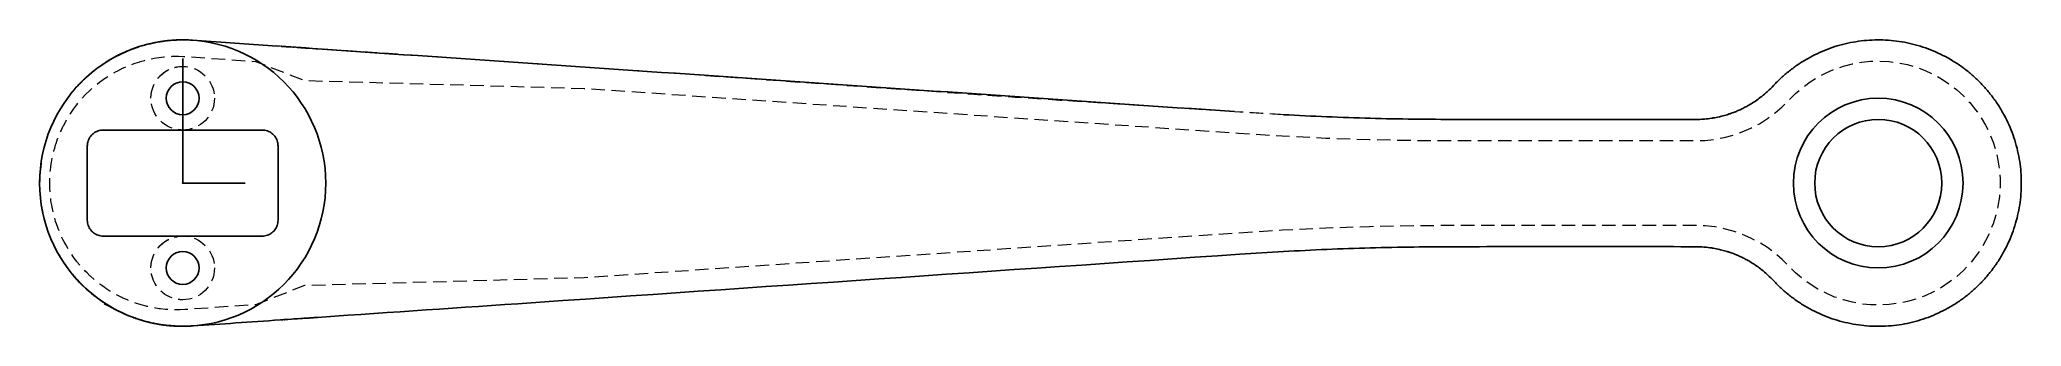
# Model space of a CAD drawing. Header units: millimetres. Extents: x -14 to 174, y -14 to 14.
import ezdxf

# ---------------------------------------------------------------- set-up
doc = ezdxf.new("R2010")
doc.units = ezdxf.units.MM
doc.header["$PDSIZE"] = -1
doc.linetypes.add('HIDDEN', pattern=[1.905, 1.27, -0.635])

msp = doc.modelspace()

# ---------------------------------------------------------------- linework, layer by layer
at = {"color": 7, "linetype": 'Continuous', "lineweight": 25}
for p, q in [((-2.6, 13.24), (-2.7, 13.23)), ((-1.58, 13.41), (-1.66, 13.4)), ((-0.56, 13.49), (-0.59, 13.49)), ((0.92, 13.47), (0.55, 13.49)), ((-7.38, 11.3), (-7.45, 11.25)), ((-7.29, 11.36), (-7.3, 11.36)), ((-6.49, 11.84), (-6.54, 11.81)), ((-3.45, 13.05), (-3.54, 13.03)), ((8.72, 12.93), (9.2, 12.9)), ((11.14, 12.77), (9.26, 12.9)), ((12.55, 12.67), (11.62, 12.74)), ((-8.89, 10.16), (-8.95, 10.11)), ((-8.22, 10.71), (-8.29, 10.65)), ((-9.75, 9.34), (-9.8, 9.28)), ((99.77, -6.7), (103.86, -6.45)), ((-9.81, -9.28), (-9.75, -9.34)), ((-5.81, -12.18), (-5.53, -12.32)), ((-5.79, -12.2), (-5.56, -12.3)), ((-4.61, -12.69), (-4.59, -12.7)), ((9.22, -12.9), (11.8, -12.72)), ((-2.65, -13.24), (-2.59, -13.25)), ((0.27, -13.5), (0.48, -13.49))]:
    msp.add_line(p, q, dxfattribs=at)
at = {"color": 7, "linetype": 'HIDDEN', "lineweight": 18}
for p, q in [((-1.51, 13.41), (-1.52, 13.41)), ((-6.42, 11.88), (-6.45, 11.86)), ((-5.5, 12.33), (-5.51, 12.32)), ((-4.56, 12.71), (-4.57, 12.7)), ((-3.54, 13.03), (-3.6, 13.01)), ((-8.95, 10.11), (-9.01, 10.05)), ((-10.38, 8.63), (-10.39, 8.61)), ((-11.77, -6.6), (-11.6, -6.9)), ((-9.73, -9.36), (-10.15, -8.9)), ((-7.39, -11.29), (-7.29, -11.36)), ((-6.45, -11.86), (-6.42, -11.88)), ((-5.53, -12.32), (-5.79, -12.2)), ((-4.56, -12.71), (-4.55, -12.71)), ((-3.57, -13.02), (-3.57, -13.02)), ((-2.57, -13.25), (-2.53, -13.26)), ((-0.51, -13.49), (-0.47, -13.49))]:
    msp.add_line(p, q, dxfattribs=at)
at = {"color": 7, "linetype": 'Continuous'}
for q in [(0, 11.76), (5.88, 0)]:
    msp.add_line((0, 0), q, dxfattribs=at)
at = {"color": 7, "linetype": 'HIDDEN', "lineweight": 18, "flags": 128}
for points in [[(-2.51, 13.26), (-2.52, 13.26), (-2.56, 13.25)], [(-12.16, 3.03), (-12.08, 3.3), (-11.99, 3.62), (-11.95, 3.73), (-11.8, 4.16), (-11.79, 4.2), (-11.63, 4.58), (-11.56, 4.76), (-11.45, 5), (-11.3, 5.32), (-11.25, 5.41), (-11.04, 5.81), (-11.01, 5.86), (-10.81, 6.21), (-10.7, 6.38), (-10.57, 6.59), (-10.36, 6.89), (-10.31, 6.97), (-10.03, 7.33), (-9.99, 7.39), (-9.75, 7.69), (-9.6, 7.86), (-9.44, 8.04), (-9.19, 8.31), (-9.13, 8.37), (-8.8, 8.69), (-8.75, 8.74), (-8.46, 9), (-8.29, 9.14), (-8.11, 9.3), (-7.81, 9.53), (-7.75, 9.58), (-7.37, 9.85), (-7.32, 9.88), (-6.99, 10.1), (-6.8, 10.21), (-6.59, 10.34), (-6.27, 10.52), (-6.19, 10.56), (-5.78, 10.77), (-5.73, 10.8), (-5.36, 10.97), (-5.17, 11.04), (-4.93, 11.14), (-4.59, 11.26), (-4.49, 11.3), (-4.05, 11.44), (-4.01, 11.46), (-3.61, 11.57), (-3.42, 11.61), (-3.16, 11.68), (-2.82, 11.74), (-2.7, 11.77), (-2.24, 11.84), (-2.22, 11.84), (-1.78, 11.9), (-1.61, 11.91), (-1.32, 11.93), (-1, 11.95), (-0.85, 11.95), (-0.39, 11.95), (-0.39, 11.95), (0.08, 11.94), (0.23, 11.93), (6.88, 11.47), (11.5, 9.67), (37.87, 8.93), (99.63, 4.71), (103.75, 4.45), (107.87, 4.25), (112, 4.11), (116.13, 4.03), (120.26, 4), (142.79, 4), (143.68, 4.03), (144.57, 4.13), (145.46, 4.3), (146.32, 4.53), (147.17, 4.83), (147.99, 5.19), (148.78, 5.6), (149.54, 6.08), (150.26, 6.61), (150.94, 7.2), (151.58, 7.83), (152.2, 8.45), (152.86, 9.01), (153.56, 9.53), (154.31, 9.99), (155.08, 10.39), (155.88, 10.74), (156.71, 11.02), (157.56, 11.24), (158.42, 11.39), (159.28, 11.48), (160.16, 11.5), (161.03, 11.45), (161.9, 11.34), (162.75, 11.17), (163.59, 10.93), (164.41, 10.62), (165.2, 10.26), (165.97, 9.83), (166.69, 9.35), (167.38, 8.82), (168.03, 8.23), (168.63, 7.6), (169.19, 6.92), (169.68, 6.2), (170.13, 5.45), (170.51, 4.67), (170.83, 3.85), (171.1, 3.02), (171.29, 2.17), (171.43, 1.31), (171.49, 0.44), (171.49, -0.44), (171.43, -1.31), (171.29, -2.17), (171.1, -3.02), (170.83, -3.85), (170.51, -4.67), (170.13, -5.45), (169.68, -6.2), (169.19, -6.92), (168.63, -7.6), (168.03, -8.23), (167.38, -8.82), (166.69, -9.35), (165.97, -9.83), (165.2, -10.26), (164.41, -10.62), (163.59, -10.93), (162.75, -11.17), (161.9, -11.34), (161.03, -11.45), (160.16, -11.5), (159.28, -11.48), (158.42, -11.39), (157.56, -11.24), (156.71, -11.02), (155.88, -10.74), (155.08, -10.39), (154.31, -9.99), (153.56, -9.53), (152.86, -9.01), (152.2, -8.45), (151.58, -7.83), (150.94, -7.2), (150.26, -6.61), (149.54, -6.08), (148.78, -5.6), (147.99, -5.19), (147.17, -4.83), (146.32, -4.53), (145.46, -4.3), (144.57, -4.13), (143.68, -4.03), (142.79, -4), (120.26, -4), (116.13, -4.03), (112, -4.11), (107.87, -4.25), (103.75, -4.45), (99.63, -4.71), (37.87, -8.93), (11.5, -9.67), (6.88, -11.47), (0.23, -11.93), (-0.24, -11.95), (-0.39, -11.95), (-0.7, -11.96), (-1, -11.95), (-1.17, -11.94), (-1.61, -11.91), (-1.63, -11.91), (-2.09, -11.86), (-2.22, -11.84), (-2.55, -11.79), (-2.82, -11.74), (-3.01, -11.71), (-3.42, -11.62), (-3.46, -11.61), (-3.91, -11.49), (-4.01, -11.45), (-4.35, -11.35), (-4.59, -11.26), (-4.79, -11.19), (-5.17, -11.05), (-5.22, -11.02), (-5.65, -10.84), (-5.73, -10.8), (-6.06, -10.63), (-6.27, -10.52), (-6.47, -10.41), (-6.8, -10.21), (-6.87, -10.18), (-7.25, -9.93), (-7.32, -9.88), (-7.63, -9.66), (-7.81, -9.52), (-8, -9.38), (-8.29, -9.14), (-8.36, -9.09), (-8.7, -8.79), (-8.75, -8.74), (-9.03, -8.47), (-9.19, -8.31), (-9.35, -8.14), (-9.6, -7.86), (-9.66, -7.79), (-9.95, -7.44), (-9.99, -7.39), (-10.23, -7.08), (-10.36, -6.89), (-10.49, -6.7), (-10.7, -6.39), (-10.74, -6.32), (-10.97, -5.93), (-11.01, -5.86), (-11.19, -5.53), (-11.3, -5.32), (-11.4, -5.12), (-11.56, -4.76), (-11.58, -4.7), (-11.75, -4.28), (-11.79, -4.2), (-11.91, -3.85), (-11.99, -3.62), (-12.05, -3.42), (-12.16, -3.03), (-12.17, -2.98), (-12.27, -2.54), (-12.3, -2.43), (-12.36, -2.09), (-12.4, -1.83), (-12.43, -1.65), (-12.48, -1.22), (-12.49, -1.19), (-12.52, -0.74), (-12.53, -0.61), (-12.54, -0.29), (-12.55, 0), (-12.55, 0.16), (-12.53, 0.61), (-12.53, 0.62), (-12.5, 1.07), (-12.48, 1.22), (-12.45, 1.52), (-12.4, 1.83), (-12.38, 1.97), (-12.3, 2.42), (-12.3, 2.43), (-12.2, 2.86), (-12.16, 3.03)], [(-9.68, 9.4), (-9.71, 9.38), (-9.72, 9.36)], [(-8.14, 10.77), (-8.16, 10.76), (-8.18, 10.74)], [(-9.72, -9.36), (-9.71, -9.38), (-9.68, -9.4)], [(-9.02, -10.04), (-8.98, -10.08), (-8.94, -10.12)], [(-8.18, -10.74), (-8.16, -10.76), (-8.14, -10.77)], [(-6.46, -11.86), (-6.46, -11.85), (-7.34, -11.33), (-7.4, -11.29), (-7.36, -11.31), (-7.38, -11.31), (-8.18, -10.74), (-8.18, -10.74), (-8.18, -10.74)], [(-5.56, -12.3), (-5.52, -12.32), (-5.5, -12.33)], [(-1.59, -13.4), (-1.55, -13.41), (-1.5, -13.41)], [(0.48, -13.49), (0.52, -13.49), (0.54, -13.49)]]:
    msp.add_lwpolyline(points, dxfattribs=at)
at = {"color": 7, "linetype": 'Continuous', "lineweight": 25, "flags": 128}
for points in [[(8.92, 12.92), (0.92, 13.47), (0.92, 13.47), (0.92, 13.47)], [(-8.99, -3.62), (-8.98, -3.75), (-8.95, -3.87), (-8.92, -3.99), (-8.87, -4.1), (-8.82, -4.21), (-8.76, -4.32), (-8.68, -4.42), (-8.6, -4.52), (-8.52, -4.6), (-8.42, -4.68), (-8.32, -4.76), (-8.21, -4.82), (-8.1, -4.87), (-7.99, -4.92), (-7.87, -4.95), (-7.75, -4.98), (-7.62, -4.99), (-7.5, -5), (7.5, -5), (7.62, -4.99), (7.75, -4.98), (7.87, -4.95), (7.99, -4.92), (8.1, -4.87), (8.21, -4.82), (8.32, -4.76), (8.42, -4.68), (8.52, -4.6), (8.6, -4.52), (8.68, -4.42), (8.76, -4.32), (8.82, -4.21), (8.87, -4.1), (8.92, -3.99), (8.95, -3.87), (8.98, -3.75), (8.99, -3.62), (9, -3.5), (9, 3.5), (8.99, 3.62), (8.98, 3.75), (8.95, 3.87), (8.92, 3.99), (8.87, 4.1), (8.82, 4.21), (8.76, 4.32), (8.68, 4.42), (8.6, 4.52), (8.52, 4.6), (8.42, 4.68), (8.32, 4.76), (8.21, 4.82), (8.1, 4.87), (7.99, 4.92), (7.87, 4.95), (7.75, 4.98), (7.62, 4.99), (7.5, 5), (-7.5, 5), (-7.62, 4.99), (-7.75, 4.98), (-7.87, 4.95), (-7.99, 4.92), (-8.1, 4.87), (-8.21, 4.82), (-8.32, 4.76), (-8.42, 4.68), (-8.52, 4.6), (-8.6, 4.52), (-8.68, 4.42), (-8.76, 4.32), (-8.82, 4.21), (-8.87, 4.1), (-8.92, 3.99), (-8.95, 3.87), (-8.98, 3.75), (-8.99, 3.62), (-9, 3.5), (-9, -3.5), (-8.99, -3.62)], [(-9.05, -10.02), (-9.02, -10.05), (-9.01, -10.06)], [(-1.6, -13.4), (-1.57, -13.41), (-1.56, -13.41)]]:
    msp.add_lwpolyline(points, dxfattribs=at)
at = {"color": 7, "linetype": 'Continuous', "lineweight": 25}
for centre, radius in [((0, 0), 13.5), ((0, 8), 1.55), ((160, 0), 8), ((160, 0), 6), ((0, -8), 1.55)]:
    msp.add_circle(centre, radius, dxfattribs=at)
at = {"color": 7, "linetype": 'HIDDEN', "lineweight": 18}
for centre in [(0, 8), (0, -8)]:
    msp.add_circle(centre, 3, dxfattribs=at)
at = {"color": 7, "linetype": 'Continuous', "lineweight": 25}
for points, knots in [([(-2.7, 13.23), (-2.72, 13.22), (-2.88, 13.19), (-3.13, 13.13), (-3.37, 13.07), (-3.45, 13.05)], [0, 0, 0, 0, 0.057654, 0.657034, 1, 1, 1, 1]), ([(-1.66, 13.4), (-1.71, 13.39), (-1.77, 13.38), (-1.98, 13.35), (-2.21, 13.32), (-2.44, 13.28), (-2.51, 13.26)], [0, 0, 0, 0, 0.181511, 0.207783, 0.724006, 1, 1, 1, 1]), ([(-0.59, 13.49), (-0.7, 13.48), (-0.89, 13.47), (-1.15, 13.45), (-1.35, 13.43), (-1.47, 13.42), (-1.51, 13.41)], [0, 0, 0, 0, 0.35781, 0.607075, 0.869061, 1, 1, 1, 1]), ([(-0.46, 13.49), (-0.18, 13.51), (0.09, 13.52), (-0.49, 13.49), (-0.5, 13.49)], [0, 0, 0, 0, 0.98426, 1, 1, 1, 1]), ([(0.46, 13.49), (0.38, 13.49), (0.23, 13.5), (-0.07, 13.5), (-0.3, 13.5), (-0.45, 13.49), (-0.46, 13.49)], [0, 0, 0, 0, 0.2458755, 0.5112003, 0.9829424, 1, 1, 1, 1]), ([(0.5, 13.49), (0.51, 13.49), (0.54, 13.49), (0.48, 13.49), (0.46, 13.49), (0.46, 13.49)], [0, 0, 0, 0, 0.204101, 0.907484, 1, 1, 1, 1]), ([(103.86, -6.45), (105.23, -6.38), (107.96, -6.24), (112.06, -6.1), (116.16, -6.02), (126.4, -5.97), (135.51, -5.98), (143.31, -6), (143.81, -6.06), (144.11, -6.08), (144.57, -6.17), (144.89, -6.21), (145.32, -6.34), (145.66, -6.41), (146.06, -6.56), (146.42, -6.67), (146.78, -6.84), (147.15, -6.99), (147.47, -7.18), (147.85, -7.37), (148.14, -7.56), (148.52, -7.8), (148.77, -8), (149.16, -8.28), (149.38, -8.49), (149.75, -8.81), (150.17, -9.26), (150.83, -9.93), (151.61, -10.59), (152.44, -11.2), (153.31, -11.74), (154.22, -12.21), (155.16, -12.62), (156.13, -12.95), (157.13, -13.2), (158.14, -13.38), (159.16, -13.49), (160.18, -13.51), (161.21, -13.46), (162.23, -13.33), (163.23, -13.12), (164.22, -12.84), (165.18, -12.48), (166.11, -12.05), (167.01, -11.55), (167.87, -10.99), (168.68, -10.36), (169.44, -9.67), (170.14, -8.93), (170.79, -8.13), (171.38, -7.29), (171.9, -6.4), (172.35, -5.48), (172.73, -4.53), (173.04, -3.55), (173.27, -2.55), (173.43, -1.54), (173.5, -0.51), (173.5, 0.51), (173.43, 1.54), (173.27, 2.55), (173.04, 3.55), (172.73, 4.53), (172.35, 5.48), (171.9, 6.4), (171.38, 7.29), (170.79, 8.13), (170.14, 8.93), (169.44, 9.67), (168.68, 10.36), (167.87, 10.99), (167.01, 11.55), (166.11, 12.05), (165.18, 12.48), (164.22, 12.84), (163.23, 13.12), (162.23, 13.33), (161.21, 13.46), (160.18, 13.51), (159.16, 13.49), (158.14, 13.38), (157.13, 13.2), (156.13, 12.95), (155.16, 12.62), (154.22, 12.21), (153.31, 11.74), (152.44, 11.2), (151.61, 10.59), (150.83, 9.93), (150.17, 9.26), (149.75, 8.81), (149.38, 8.49), (149.16, 8.28), (148.77, 8), (148.52, 7.8), (148.14, 7.56), (147.85, 7.37), (147.47, 7.18), (147.15, 6.99), (146.78, 6.84), (146.42, 6.67), (146.06, 6.56), (145.66, 6.41), (145.32, 6.34), (144.89, 6.21), (144.57, 6.17), (144.11, 6.08), (143.81, 6.06), (143.31, 6), (135.51, 5.98), (126.4, 5.97), (116.16, 6.02), (112.06, 6.1), (107.96, 6.24), (105.23, 6.38), (103.86, 6.45)], [0, 0, 0, 0, 0.025814, 0.051629, 0.077443, 0.103257, 0.245049, 0.24975, 0.25022, 0.254451, 0.255391, 0.259152, 0.260562, 0.263853, 0.265734, 0.268554, 0.270905, 0.273256, 0.276076, 0.277957, 0.281248, 0.282658, 0.286419, 0.287359, 0.29159, 0.29206, 0.296761, 0.303213, 0.309665, 0.316117, 0.322569, 0.329021, 0.335473, 0.341925, 0.348378, 0.35483, 0.361282, 0.367734, 0.374186, 0.380638, 0.38709, 0.393542, 0.399994, 0.406446, 0.412898, 0.41935, 0.425802, 0.432254, 0.438706, 0.445158, 0.45161, 0.458062, 0.464514, 0.470966, 0.477418, 0.48387, 0.490322, 0.496774, 0.503226, 0.509678, 0.51613, 0.522582, 0.529034, 0.535486, 0.541938, 0.54839, 0.554842, 0.561294, 0.567746, 0.574198, 0.58065, 0.587102, 0.593554, 0.600006, 0.606458, 0.61291, 0.619362, 0.625814, 0.632266, 0.638718, 0.64517, 0.651622, 0.658075, 0.664527, 0.670979, 0.677431, 0.683883, 0.690335, 0.696787, 0.703239, 0.70794, 0.70841, 0.712641, 0.713581, 0.717342, 0.718752, 0.722043, 0.723924, 0.726744, 0.729095, 0.731446, 0.734266, 0.736147, 0.739438, 0.740848, 0.744609, 0.745549, 0.74978, 0.75025, 0.754951, 0.896743, 0.922557, 0.948371, 0.974186, 1, 1, 1, 1]), ([(-7.45, 11.25), (-7.5, 11.23), (-7.55, 11.19), (-7.72, 11.07), (-7.91, 10.95), (-8.09, 10.81), (-8.14, 10.77)], [0, 0, 0, 0, 0.196173, 0.204296, 0.772824, 1, 1, 1, 1]), ([(-6.54, 11.81), (-6.61, 11.77), (-6.77, 11.68), (-6.98, 11.55), (-7.16, 11.45), (-7.25, 11.39), (-7.29, 11.36)], [0, 0, 0, 0, 0.274195, 0.628581, 0.842429, 1, 1, 1, 1]), ([(-5.81, 12.18), (-5.83, 12.17), (-6.01, 12.09), (-6.21, 11.99), (-6.39, 11.89), (-6.41, 11.88), (-6.42, 11.88)], [0, 0, 0, 0, 0.100278, 0.855465, 0.996435, 1, 1, 1, 1]), ([(-5.55, 12.31), (-5.6, 12.28), (-6.41, 11.91), (-6.11, 12.05), (-5.81, 12.18)], [0, 0, 0, 0, 0.059369, 1, 1, 1, 1]), ([(-4.57, 12.7), (-4.71, 12.65), (-4.91, 12.58), (-5.2, 12.46), (-5.37, 12.39), (-5.48, 12.34), (-5.5, 12.33)], [0, 0, 0, 0, 0.452399, 0.638865, 0.932692, 1, 1, 1, 1]), ([(-4.57, 12.7), (-4.57, 12.7), (-4.56, 12.71), (-4.57, 12.7), (-4.57, 12.7)], [0, 0, 0, 0, 0.412441, 1, 1, 1, 1]), ([(-3.65, 13), (-3.65, 13), (-3.72, 12.98), (-3.87, 12.93), (-4.16, 12.85), (-4.39, 12.76), (-4.55, 12.71), (-4.56, 12.71), (-4.56, 12.71)], [0, 0, 0, 0, 0.000267, 0.232363, 0.496563, 0.954814, 0.994442, 1, 1, 1, 1]), ([(-3.6, 13.01), (-3.59, 13.01), (-3.55, 13.02), (-3.61, 13.01), (-3.65, 13)], [0, 0, 0, 0, 0.201811, 1, 1, 1, 1]), ([(9.65, 12.87), (9.61, 12.87), (9.53, 12.88), (9.41, 12.89), (9.34, 12.89)], [0, 0, 0, 0, 0.426499, 1, 1, 1, 1]), ([(10.03, 12.84), (9.99, 12.85), (9.88, 12.86), (9.75, 12.86), (9.67, 12.87), (9.65, 12.87)], [0, 0, 0, 0, 0.3308014, 0.8475536, 1, 1, 1, 1]), ([(11.7, 12.73), (11.65, 12.73), (11.58, 12.74), (11.39, 12.75), (11.26, 12.76), (11.14, 12.77)], [0, 0, 0, 0, 0.289338, 0.356324, 1, 1, 1, 1]), ([(99.25, 6.74), (70.4, 8.71), (41.5, 10.69), (12.61, 12.67), (12.55, 12.67)], [0, 0, 0, 0, 0.997995, 1, 1, 1, 1]), ([(-9.08, 9.99), (-9.09, 9.98), (-9.14, 9.94), (-9.27, 9.81), (-9.46, 9.63), (-9.62, 9.47), (-9.68, 9.4)], [0, 0, 0, 0, 0.0702051, 0.2212552, 0.6549118, 1, 1, 1, 1]), ([(-9.01, 10.05), (-9, 10.06), (-8.95, 10.11), (-9.02, 10.04), (-9.08, 9.99)], [0, 0, 0, 0, 0.225041, 1, 1, 1, 1]), ([(-8.29, 10.65), (-8.32, 10.63), (-8.46, 10.53), (-8.61, 10.39), (-8.78, 10.25), (-8.85, 10.2), (-8.89, 10.16)], [0, 0, 0, 0, 0.136254, 0.668636, 0.772593, 1, 1, 1, 1]), ([(-9.8, 9.28), (-9.81, 9.27), (-9.93, 9.15), (-10.05, 9.02), (-10.23, 8.8), (-10.31, 8.71), (-10.38, 8.63)], [0, 0, 0, 0, 0.029749, 0.582875, 0.631556, 1, 1, 1, 1]), ([(-13.34, 2.06), (-13.34, 2.06), (-13.34, 2.06), (-13.34, 2.06), (-13.37, 1.75), (-13.43, 1.38), (-13.46, 1.03), (-13.46, 1.03)], [0, 0, 0, 0, 0.000268, 0.001596, 0.001786, 0.997659, 1, 1, 1, 1]), ([(-13.46, 1.03), (-13.46, 1.03), (-13.46, 1.03), (-13.46, 1.03), (-13.48, 0.69), (-13.49, 0.34), (-13.5, 0), (-13.5, 0)], [0, 0, 0, 0, 0.000389, 0.002472, 0.004085, 0.997946, 1, 1, 1, 1]), ([(11.88, -12.72), (18.46, -12.27), (47.74, -10.26), (77.04, -8.26), (99.77, -6.7)], [0, 0, 0, 0, 0.224681, 1, 1, 1, 1]), ([(-10.41, -8.59), (-10.41, -8.59), (-10.2, -8.84), (-9.96, -9.1), (-9.73, -9.36)], [0, 0, 0, 0, 0.001122, 1, 1, 1, 1]), ([(-10.15, -8.9), (-10.15, -8.9), (-10.05, -9.02), (-9.93, -9.15), (-9.81, -9.27), (-9.81, -9.28)], [0, 0, 0, 0, 0.000761, 0.944415, 1, 1, 1, 1]), ([(-9.68, -9.4), (-9.62, -9.47), (-9.46, -9.63), (-9.27, -9.81), (-9.12, -9.95), (-9.05, -10.01), (-9.02, -10.04)], [0, 0, 0, 0, 0.3129599, 0.7130806, 0.8434265, 1, 1, 1, 1]), ([(-8.94, -10.12), (-8.88, -10.17), (-8.8, -10.24), (-8.61, -10.39), (-8.46, -10.53), (-8.32, -10.63), (-8.29, -10.65)], [0, 0, 0, 0, 0.2727693, 0.3782191, 0.8655909, 1, 1, 1, 1]), ([(-8.29, -10.65), (-8.25, -10.68), (-8.21, -10.72), (-8.26, -10.68), (-8.21, -10.71), (-8.2, -10.72)], [0, 0, 0, 0, 0.7500934, 0.9409948, 1, 1, 1, 1]), ([(-8.14, -10.77), (-8.09, -10.81), (-7.91, -10.94), (-7.66, -11.12), (-7.46, -11.25), (-7.39, -11.29)], [0, 0, 0, 0, 0.1994804, 0.7319748, 1, 1, 1, 1]), ([(-7.29, -11.36), (-7.26, -11.38), (-7.16, -11.44), (-6.98, -11.55), (-6.78, -11.68), (-6.62, -11.77), (-6.54, -11.81)], [0, 0, 0, 0, 0.159143, 0.379411, 0.711733, 1, 1, 1, 1]), ([(-6.54, -11.81), (-6.52, -11.82), (-6.49, -11.84), (-6.47, -11.85), (-6.46, -11.85), (-6.46, -11.86)], [0, 0, 0, 0, 0.9429536, 0.9860234, 1, 1, 1, 1]), ([(-6.42, -11.88), (-6.42, -11.88), (-6.39, -11.89), (-6.21, -11.99), (-6.01, -12.09), (-5.84, -12.17), (-5.81, -12.18)], [0, 0, 0, 0, 0.003902, 0.137526, 0.880648, 1, 1, 1, 1]), ([(-5.5, -12.33), (-5.49, -12.33), (-5.38, -12.39), (-5.2, -12.45), (-4.92, -12.57), (-4.74, -12.64), (-4.61, -12.69)], [0, 0, 0, 0, 0.054683, 0.379952, 0.572523, 1, 1, 1, 1]), ([(-4.55, -12.71), (-4.54, -12.71), (-4.39, -12.77), (-4.16, -12.85), (-3.85, -12.94), (-3.7, -12.98), (-3.62, -13.01)], [0, 0, 0, 0, 0.032515, 0.506011, 0.740377, 1, 1, 1, 1]), ([(-3.62, -13.01), (-3.61, -13.01), (-3.55, -13.02), (-3.57, -13.02), (-3.58, -13.02)], [0, 0, 0, 0, 0.21462, 1, 1, 1, 1]), ([(-3.57, -13.02), (-3.44, -13.05), (-3.29, -13.09), (-2.99, -13.17), (-2.8, -13.21), (-2.65, -13.24), (-2.65, -13.24)], [0, 0, 0, 0, 0.407536, 0.506471, 0.998799, 1, 1, 1, 1]), ([(0.54, -13.49), (0.55, -13.49), (0.68, -13.48), (3.61, -13.29), (6.32, -13.1), (9.22, -12.9), (9.22, -12.9)], [0, 0, 0, 0, 0.00576, 0.044, 0.999103, 1, 1, 1, 1]), ([(9.29, -12.9), (9.3, -12.89), (9.35, -12.89), (9.41, -12.89), (9.45, -12.88)], [0, 0, 0, 0, 0.272243, 1, 1, 1, 1]), ([(9.58, -12.88), (9.59, -12.88), (9.69, -12.87), (9.8, -12.86), (9.91, -12.85), (9.91, -12.85)], [0, 0, 0, 0, 0.059784, 0.966503, 1, 1, 1, 1]), ([(10.44, -12.82), (10.48, -12.81), (10.56, -12.81), (10.74, -12.8), (10.87, -12.79), (10.96, -12.78)], [0, 0, 0, 0, 0.213672, 0.493711, 1, 1, 1, 1]), ([(11.11, -12.77), (11.22, -12.76), (11.35, -12.75), (11.6, -12.74), (11.76, -12.73), (12.03, -12.71), (12.17, -12.7), (12.44, -12.68), (12.56, -12.67), (12.69, -12.66)], [0, 0, 0, 0, 0.205506, 0.249735, 0.484932, 0.506904, 0.757115, 0.764948, 1, 1, 1, 1]), ([(-2.53, -13.26), (-2.52, -13.26), (-2.41, -13.28), (-2.18, -13.33), (-1.92, -13.36), (-1.71, -13.39), (-1.63, -13.4), (-1.59, -13.4)], [0, 0, 0, 0, 0.008463, 0.357533, 0.73714, 0.865443, 1, 1, 1, 1]), ([(-1.5, -13.41), (-1.42, -13.42), (-1.3, -13.44), (-1.07, -13.45), (-0.87, -13.47), (-0.7, -13.48), (-0.65, -13.48)], [0, 0, 0, 0, 0.274951, 0.4106452, 0.8206549, 1, 1, 1, 1]), ([(-0.65, -13.48), (-0.59, -13.49), (-0.53, -13.49), (-0.54, -13.49), (-0.52, -13.49), (-0.52, -13.49)], [0, 0, 0, 0, 0.94703, 0.989871, 1, 1, 1, 1]), ([(-0.47, -13.49), (-0.47, -13.49), (-0.42, -13.49), (-0.21, -13.5), (0.02, -13.5), (0.2, -13.5), (0.22, -13.5)], [0, 0, 0, 0, 0.0137, 0.203774, 0.912516, 1, 1, 1, 1]), ([(0.22, -13.5), (0.23, -13.5), (0.24, -13.5), (0.26, -13.5), (0.27, -13.5)], [0, 0, 0, 0, 0.485141, 1, 1, 1, 1])]:
    msp.add_open_spline(points, degree=3, knots=knots, dxfattribs=at)
at = {"color": 7, "linetype": 'HIDDEN', "lineweight": 18}
for points, knots in [([(-2.56, 13.25), (-2.55, 13.26), (-2.53, 13.26), (-2.59, 13.25), (-2.6, 13.24)], [0, 0, 0, 0, 0.792287, 1, 1, 1, 1]), ([(-1.52, 13.41), (-1.52, 13.41), (-1.52, 13.41), (-1.57, 13.41), (-1.58, 13.41)], [0, 0, 0, 0, 0.765218, 1, 1, 1, 1]), ([(-0.5, 13.49), (-0.51, 13.49), (-0.8, 13.47), (-0.68, 13.48), (-0.56, 13.49)], [0, 0, 0, 0, 0.0193685, 1, 1, 1, 1]), ([(0.55, 13.49), (0.54, 13.49), (0.52, 13.49), (0.51, 13.49), (0.5, 13.49)], [0, 0, 0, 0, 0.560478, 1, 1, 1, 1]), ([(-7.3, 11.36), (-7.3, 11.35), (-7.32, 11.34), (-7.36, 11.31), (-7.38, 11.3)], [0, 0, 0, 0, 0.6977086, 1, 1, 1, 1]), ([(-6.45, 11.86), (-6.44, 11.87), (-6.42, 11.87), (-6.47, 11.85), (-6.49, 11.84)], [0, 0, 0, 0, 0.710374, 1, 1, 1, 1]), ([(-5.51, 12.32), (-5.14, 12.49), (-4.77, 12.67), (-5.54, 12.31), (-5.55, 12.31)], [0, 0, 0, 0, 0.987826, 1, 1, 1, 1]), ([(103.86, 6.45), (102.49, 6.53), (78.4, 8.01), (47.37, 10.31), (16.23, 12.42), (9.02, 12.91), (8.92, 12.92)], [0, 0, 0, 0, 0.04309, 0.760679, 0.996713, 1, 1, 1, 1]), ([(11.62, 12.74), (10.29, 12.83), (7.88, 12.99), (11.22, 12.76), (12.7, 12.66)], [0, 0, 0, 0, 0.555316, 1, 1, 1, 1]), ([(9.26, 12.9), (9.27, 12.9), (9.99, 12.85), (10.76, 12.79), (11.52, 12.74)], [0, 0, 0, 0, 0.014914, 1, 1, 1, 1]), ([(-10.39, 8.61), (-10.42, 8.58), (-10.53, 8.45), (-9.58, 9.66), (-10.42, 8.59), (-10.42, 8.59), (-10.61, 8.32), (-10.82, 8.05), (-11.03, 7.78)], [0, 0, 0, 0, 0.180563, 0.838817, 0.838949, 0.839088, 0.839337, 1, 1, 1, 1]), ([(-9.72, 9.36), (-9.71, 9.37), (-9.7, 9.38), (-9.74, 9.35), (-9.75, 9.34)], [0, 0, 0, 0, 0.793167, 1, 1, 1, 1]), ([(-8.18, 10.74), (-8.17, 10.75), (-8.15, 10.76), (-8.2, 10.72), (-8.22, 10.71)], [0, 0, 0, 0, 0.767451, 1, 1, 1, 1]), ([(-2.3, 9.92), (-2.3, 9.92), (-2.3, 9.93), (-2.3, 9.93), (-2.29, 9.94), (-2.15, 10.09), (-2.12, 10.12), (-2.13, 10.11), (-1.95, 10.27), (-1.93, 10.3), (-1.94, 10.29), (-1.75, 10.44), (-1.72, 10.46), (-1.73, 10.45), (-1.52, 10.58), (-1.5, 10.6), (-1.51, 10.59), (-1.29, 10.71), (-1.27, 10.72), (-1.28, 10.71), (-1.05, 10.81), (-1.02, 10.82), (-1.04, 10.81), (-0.8, 10.89), (-0.78, 10.9), (-0.78, 10.9)], [0, 0, 0, 0, 0.000426, 0.004831, 0.010614, 0.123724, 0.133576, 0.14667, 0.257762, 0.269544, 0.285085, 0.396076, 0.409831, 0.42778, 0.538798, 0.55437, 0.574415, 0.685643, 0.702717, 0.724341, 0.836024, 0.853915, 0.876168, 0.988622, 1, 1, 1, 1]), ([(-0.78, 10.9), (-0.78, 10.9), (-0.78, 10.9), (-0.54, 10.95), (-0.53, 10.95), (-0.52, 10.95)], [0, 0, 0, 0, 0.096236, 0.921774, 1, 1, 1, 1]), ([(0, 11), (0, 11), (0, 11), (0, 11), (0.26, 10.99), (0.26, 10.99), (0.26, 10.99), (0.27, 10.99)], [0, 0, 0, 0, 0.035275, 0.11798, 0.983699, 0.984328, 1, 1, 1, 1]), ([(8.18, 10.73), (8.18, 10.73), (8.18, 10.73), (8.18, 10.73), (8.18, 10.73), (8.18, 10.73), (8.18, 10.73), (8.18, 10.73)], [0, 0, 0, 0, 0.08573, 0.122661, 0.281271, 0.654419, 1, 1, 1, 1]), ([(-11.07, 7.72), (-11.35, 7.3), (-11.62, 6.87), (-11.6, 6.9), (-11.6, 6.9), (-11.6, 6.9), (-11.6, 6.9), (-11.6, 6.9), (-11.6, 6.9), (-11.6, 6.9)], [0, 0, 0, 0, 0.999033, 0.999108, 0.999536, 0.999678, 0.999952, 0.999989, 1, 1, 1, 1]), ([(-3, 8), (-3, 8), (-3, 8), (-3, 8), (-3, 8), (-3, 8.09), (-2.99, 8.18), (-2.99, 8.26), (-2.99, 8.26), (-2.99, 8.27), (-2.96, 8.44), (-2.95, 8.52), (-2.95, 8.52)], [0, 0, 0, 0, 0.005127, 0.005164, 0.005248, 0.005301, 0.503109, 0.503237, 0.50339, 0.503456, 0.999934, 1, 1, 1, 1]), ([(0, 5), (0, 5), (0, 5), (-0.02, 5), (-0.25, 5), (-0.38, 5.03), (-0.43, 5.03)], [0, 0, 0, 0, 0.002315, 0.0161534, 0.6115358, 1, 1, 1, 1]), ([(13.5, 0), (13.5, 0), (13.5, 0), (13.5, 0), (13.5, 0), (13.5, 0), (13.5, 0), (13.5, 0)], [0, 0, 0, 0, 0.170735, 0.540534, 0.875562, 0.96327, 1, 1, 1, 1]), ([(-13.34, -2.06), (-13.34, -2.06), (-13.3, -2.32), (-13.25, -2.58), (-13.19, -2.83)], [0, 0, 0, 0, 0.000125, 1, 1, 1, 1]), ([(-2.3, -6.08), (-2.3, -6.08), (-2.3, -6.07), (-2.3, -6.07), (-2.29, -6.06), (-2.15, -5.91), (-2.12, -5.88), (-2.13, -5.89), (-1.95, -5.73), (-1.93, -5.7), (-1.94, -5.71), (-1.75, -5.56), (-1.72, -5.54), (-1.73, -5.55), (-1.52, -5.42), (-1.5, -5.4), (-1.51, -5.41), (-1.29, -5.29), (-1.27, -5.28), (-1.28, -5.29), (-1.05, -5.19), (-1.02, -5.18), (-1.04, -5.19), (-0.8, -5.11), (-0.78, -5.1), (-0.78, -5.1)], [0, 0, 0, 0, 0.000427, 0.004834, 0.010612, 0.123745, 0.133585, 0.146664, 0.257779, 0.269548, 0.285087, 0.3961, 0.409827, 0.427755, 0.538796, 0.554381, 0.574406, 0.685658, 0.702702, 0.724306, 0.83601, 0.853873, 0.876126, 0.988599, 1, 1, 1, 1]), ([(-0.78, -5.1), (-0.78, -5.1), (-0.78, -5.1), (-0.54, -5.05), (-0.53, -5.05), (-0.52, -5.05)], [0, 0, 0, 0, 0.0962215, 0.921926, 1, 1, 1, 1]), ([(0, -5), (0, -5), (0, -5), (0, -5), (0, -5), (0.26, -5.01), (0.26, -5.01), (0.26, -5.01), (0.27, -5.01)], [0, 0, 0, 0, 0.023717, 0.088551, 0.175449, 0.984194, 0.98477, 1, 1, 1, 1]), ([(-3, -8), (-3, -8), (-3, -8), (-3, -8), (-3, -7.91), (-2.99, -7.82), (-2.99, -7.74), (-2.99, -7.74), (-2.99, -7.73), (-2.96, -7.56), (-2.95, -7.48), (-2.95, -7.48)], [0, 0, 0, 0, 0.000037, 0.000122, 0.000175, 0.500549, 0.500677, 0.500831, 0.500898, 0.999934, 1, 1, 1, 1]), ([(-11.04, -7.77), (-11.04, -7.77), (-11.04, -7.77), (-11.04, -7.77), (-11.04, -7.77), (-11.04, -7.77), (-11.04, -7.77), (-10.92, -7.94), (-10.61, -8.31), (-10.42, -8.59), (-10.42, -8.59), (-10.42, -8.59), (-10.42, -8.59), (-10.42, -8.59)], [0, 0, 0, 0, 0.000021, 0.00016, 0.000225, 0.000424, 0.000444, 0.00046, 0.996599, 0.998102, 0.998967, 0.999793, 1, 1, 1, 1]), ([(-9.75, -9.34), (-9.74, -9.35), (-9.7, -9.39), (-9.71, -9.37), (-9.72, -9.36)], [0, 0, 0, 0, 0.206719, 1, 1, 1, 1]), ([(-8.2, -10.72), (-8.21, -10.72), (-8.31, -10.63), (-9.65, -9.53), (-9.29, -9.82), (-9.05, -10.02)], [0, 0, 0, 0, 0.012606, 0.316478, 1, 1, 1, 1]), ([(-9.01, -10.06), (-9.01, -10.05), (-9.05, -10.01), (-9.09, -9.98), (-9.12, -9.95)], [0, 0, 0, 0, 0.1266809, 1, 1, 1, 1]), ([(-5.6, -12.28), (-5.9, -12.13), (-8.22, -10.98), (-7.27, -11.45), (-6.45, -11.86)], [0, 0, 0, 0, 0.130211, 1, 1, 1, 1]), ([(0, -11), (0, -11), (0, -11), (-0.02, -11), (-0.25, -11), (-0.38, -10.97), (-0.43, -10.97)], [0, 0, 0, 0, 0.002311, 0.01613, 0.611538, 1, 1, 1, 1]), ([(8.18, -10.73), (8.18, -10.73), (8.18, -10.73), (8.18, -10.73), (8.18, -10.73), (8.18, -10.73), (8.18, -10.73), (8.18, -10.73)], [0, 0, 0, 0, 0.182617, 0.549811, 0.874299, 0.963522, 1, 1, 1, 1]), ([(-4.59, -12.7), (-4.58, -12.7), (-4.55, -12.71), (-4.56, -12.71), (-4.56, -12.71)], [0, 0, 0, 0, 0.360337, 1, 1, 1, 1]), ([(-3.58, -13.02), (-3.58, -13.02), (-3.57, -13.02), (-3.57, -13.02), (-3.57, -13.02)], [0, 0, 0, 0, 0.209753, 1, 1, 1, 1]), ([(9.89, -12.85), (9.92, -12.85), (9.96, -12.85), (9.47, -12.88), (9.4, -12.89)], [0, 0, 0, 0, 0.860206, 1, 1, 1, 1]), ([(-2.59, -13.25), (-2.58, -13.25), (-2.55, -13.26), (-2.56, -13.25), (-2.57, -13.25)], [0, 0, 0, 0, 0.192202, 1, 1, 1, 1]), ([(-0.52, -13.49), (-0.52, -13.49), (-0.68, -13.47), (-2.49, -13.34), (-1.97, -13.38), (-1.6, -13.4)], [0, 0, 0, 0, 0.001779, 0.296594, 1, 1, 1, 1]), ([(-1.56, -13.41), (-1.57, -13.41), (-1.63, -13.4), (-1.63, -13.4), (-1.62, -13.4)], [0, 0, 0, 0, 0.042308, 1, 1, 1, 1]), ([(-0.51, -13.49), (-0.51, -13.49), (-0.76, -13.49), (-0.64, -13.49), (-0.51, -13.49)], [0, 0, 0, 0, 0.006721, 1, 1, 1, 1])]:
    msp.add_open_spline(points, degree=3, knots=knots, dxfattribs=at)
at = {"color": 7, "linetype": 'Continuous'}
msp.add_point((0, 0), dxfattribs=at)

doc.saveas('drawing.dxf')
